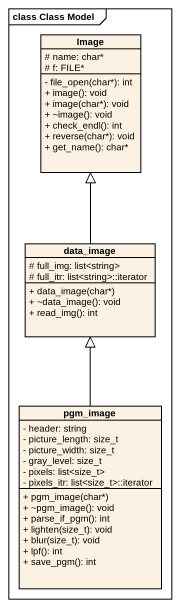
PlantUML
@startuml
mainframe class Class Model
hide circle
hide empty members
skinparam classAttributeIconSize 0
class Image {
  # name: char*
  # f: FILE*
  - file_open(char*): int
  + image(): void
  + image(char*): void
  + ~image(): void
  + check_endl(): int
  + reverse(char*): void
  + get_name(): char*
}
class data_image {
  # full_img: list<string>
  # full_itr: list<string>::iterator
  + data_image(char*)
  + ~data_image(): void
  + read_img(): int
}
class pgm_image {
  - header: string
  - picture_length: size_t
  - picture_width: size_t
  - gray_level: size_t
  - pixels: list<size_t>
  - pixels_itr: list<size_t>::iterator
  + pgm_image(char*)
  + ~pgm_image(): void
  + parse_if_pgm(): int
  + lighten(size_t): void
  + blur(size_t): void
  + lpf(): int
  + save_pgm(): int
}
data_image -up-|> Image
pgm_image -up-|> data_image
@enduml
